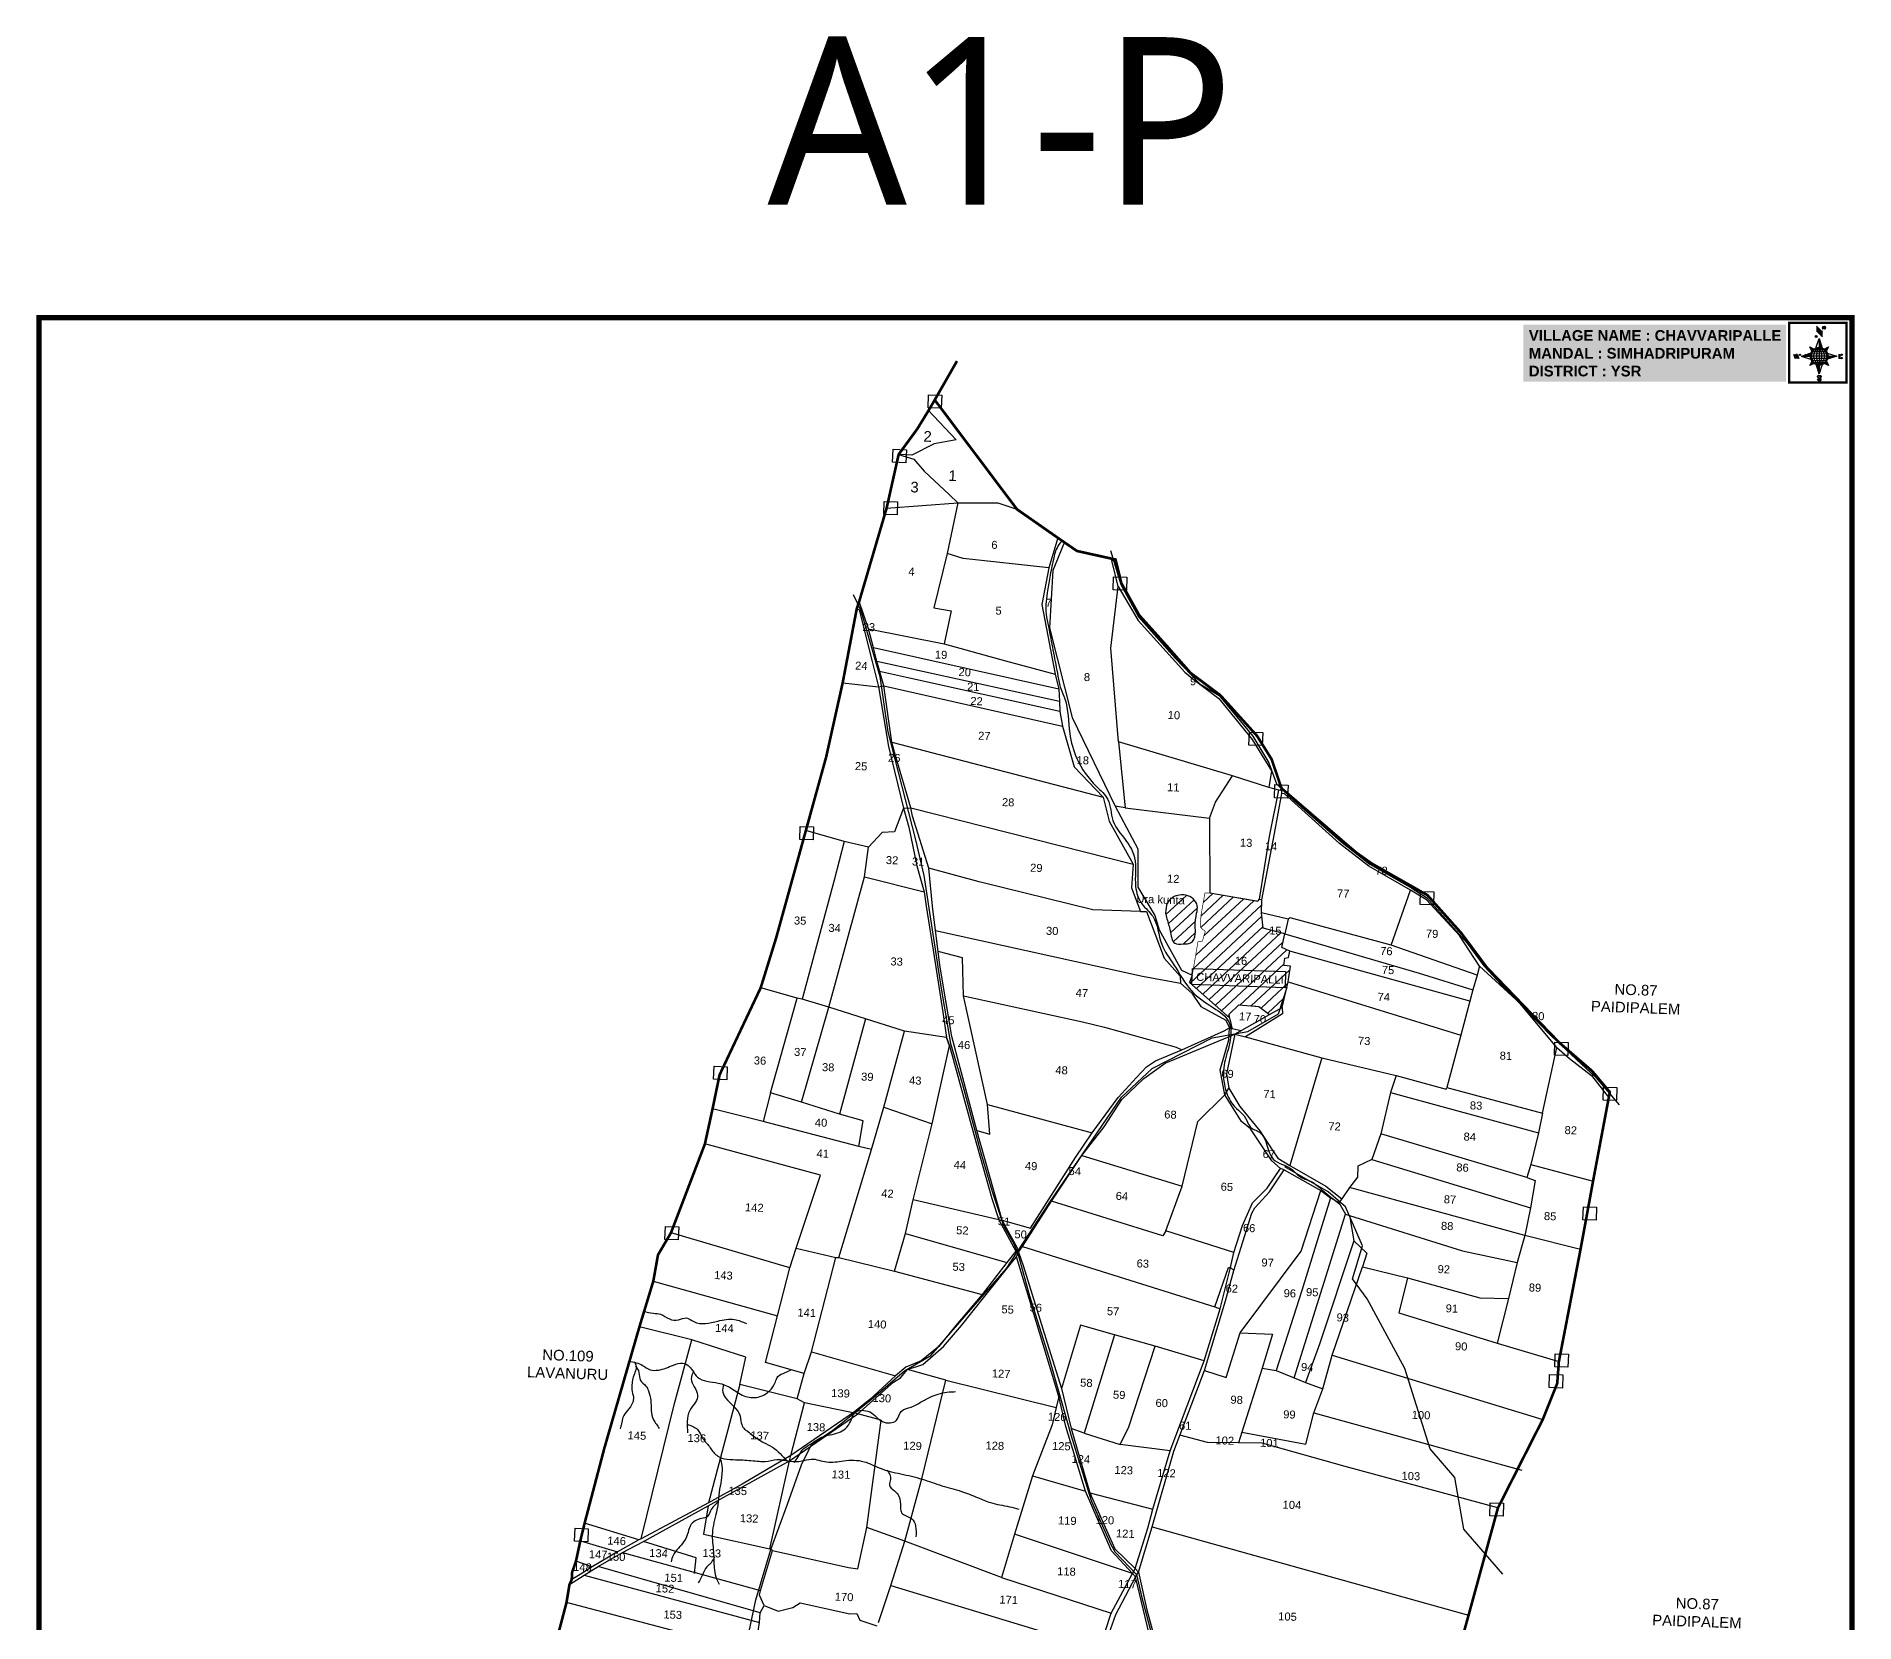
# Model space of a CAD drawing. Header units: inches. Extents: x 192365 to 206702, y 1622272 to 1627331.
# Drawn here: x 192365 to 195791, y 1624344 to 1627331 of the extents above; entities that cross this region are included whole.
import ezdxf
from ezdxf.enums import TextEntityAlignment as Align

# ---------------------------------------------------------------- set-up
doc = ezdxf.new("R2010")
doc.units = ezdxf.units.IN
doc.header["$LTSCALE"] = 15
doc.header["$MEASUREMENT"] = 0
for name, color, linetype in [('bord', 1, 'Continuous'), ('CADAS', 1, 'Continuous'), ('PLOT', 7, 'Continuous'), ('PLOT NO', 7, 'Continuous'), ('ROAD', 1, 'Continuous'), ('STREAM', 4, 'Continuous'), ('TEXT', 1, 'Continuous'), ('VILLAGE BOUNADRY', 5, 'Continuous'), ('VILLAGE BOUNADRY STONES', 1, 'Continuous')]:
    doc.layers.add(name, color=color, linetype=linetype)
doc.styles.get("Standard").update_dxf_attribs({"font": 'arial.ttf'})
doc.styles.add('TMS', font='trebuc.ttf')
pattern_1 = [(267.297113149, (-8720374.938, 50637915.138), (10.5367255337, -0.497431438), [])]
pattern_2 = [(357.297113149, (-8720374.938, 50637915.138), (0.497431438, 10.5367255337), [])]
pattern_3 = [(42.9922, (192485.145, 1624041.802), (-10.70747, 11.4855), [])]

# ---------------------------------------------------------------- blocks, each defined once
blk = doc.blocks.new('*X14')
at = {"color": 0, "linetype": 'Continuous'}
for p, q in [((6321.6, 240.5), (6322.3, 241.2)), ((6321.6, 240.3), (6322.3, 241)), ((6321.6, 240.1), (6322.3, 240.8)), ((6321.6, 239.9), (6322.4, 240.7)), ((6321.6, 239.8), (6322.4, 240.6)), ((6321.6, 239.6), (6322.5, 240.5)), ((6321.6, 239.4), (6322.5, 240.3)), ((6321.6, 239.2), (6322.6, 240.2)), ((6321.7, 239.1), (6322.6, 240.1)), ((6321.8, 240.8), (6322.4, 241.4)), ((6321.8, 239), (6322.7, 240)), ((6321.8, 239), (6322.8, 239.9)), ((6321.9, 238.9), (6322.9, 239.8)), ((6322, 238.8), (6323, 239.7)), ((6322.1, 241.3), (6322.4, 241.6)), ((6322.1, 238.7), (6323.1, 239.6)), ((6322.2, 238.6), (6323.1, 239.6)), ((6322.3, 238.5), (6323.2, 239.5)), ((6322.4, 238.5), (6323.3, 239.4)), ((6322.5, 238.4), (6323.4, 239.3)), ((6322.7, 238.4), (6323.6, 239.3)), ((6322.8, 238.3), (6323.7, 239.2)), ((6322.9, 238.3), (6323.8, 239.1)), ((6323.1, 238.2), (6323.9, 239.1)), ((6323.2, 238.2), (6324, 239)), ((6323.3, 238.2), (6324.2, 239)), ((6323.5, 238.1), (6324.3, 238.9)), ((6323.7, 238.1), (6324.4, 238.9)), ((6323.8, 238.1), (6324.6, 238.8)), ((6324.1, 238.2), (6324.7, 238.8)), ((6324.3, 238.3), (6324.9, 238.8)), ((6324.6, 238.3), (6325.1, 238.8)), ((6324.8, 238.4), (6325.2, 238.8)), ((6325.1, 238.5), (6325.4, 238.8)), ((6325.4, 238.6), (6325.6, 238.8))]:
    blk.add_line(p, q, dxfattribs=at)
blk = doc.blocks.new('*X13')
at = {"color": 0, "linetype": 'Continuous'}
for p, q in [((6324.4, 240.3), (6324.5, 240.4)), ((6324.6, 240.3), (6324.8, 240.5)), ((6324.7, 240.2), (6325, 240.5)), ((6324.8, 240.2), (6325.2, 240.6)), ((6325, 240.1), (6325.5, 240.6)), ((6325.1, 240.1), (6325.6, 240.6)), ((6325.2, 240), (6325.8, 240.6)), ((6325.3, 240), (6326, 240.6)), ((6325.4, 239.9), (6326.1, 240.6)), ((6325.5, 239.8), (6326.2, 240.5)), ((6325.6, 239.8), (6326.3, 240.5)), ((6325.7, 239.7), (6326.5, 240.4)), ((6325.9, 239.6), (6326.6, 240.3)), ((6326, 239.5), (6326.7, 240.3)), ((6326, 239.4), (6326.8, 240.2)), ((6326.1, 239.3), (6327, 240.2)), ((6326.2, 239.3), (6327.1, 240.1)), ((6326.3, 239.2), (6327.1, 240)), ((6326.4, 239.1), (6327.2, 239.9)), ((6326.5, 239), (6327.3, 239.8)), ((6326.5, 238.9), (6327.4, 239.7)), ((6326.6, 238.8), (6327.5, 239.6)), ((6326.7, 238.7), (6327.5, 239.5)), ((6326.8, 238.6), (6327.6, 239.4)), ((6326.8, 238.5), (6327.7, 239.3)), ((6326.8, 236.5), (6327.4, 237)), ((6326.9, 238.3), (6327.8, 239.2)), ((6326.9, 238.2), (6327.9, 239.1)), ((6326.9, 236.8), (6327.6, 237.4)), ((6327, 238.1), (6327.8, 239)), ((6327, 237.9), (6327.8, 238.8)), ((6327, 237.8), (6327.8, 238.6)), ((6327, 237.6), (6327.8, 238.4)), ((6327, 237.4), (6327.8, 238.2)), ((6327, 237.3), (6327.8, 238)), ((6327, 237.1), (6327.8, 237.9))]:
    blk.add_line(p, q, dxfattribs=at)
blk = doc.blocks.new('H')
at = {"layer": 'bord', "extrusion": (0.000427885, 0.004792, 0.999988)}
h = blk.add_hatch(dxfattribs=at)
h.set_pattern_fill('LINE', color=8, scale=84.387686, angle=-2.7029, style=0)
h.set_pattern_definition(pattern_2)
h.paths.add_polyline_path([(-492, 786, -0.090992), (-448, 775), (-486, 912)])
h = blk.add_hatch(dxfattribs=at)
h.set_pattern_fill('LINE', color=8, scale=84.387686, angle=-92.7029, style=0)
h.set_pattern_definition(pattern_1)
h.paths.add_polyline_path([(-625, 665, -0.090992), (-615, 710), (-751, 671)])
h = blk.add_hatch(dxfattribs=at)
h.set_pattern_fill('LINE', color=8, scale=84.387686, angle=-2.7029, style=0)
h.set_pattern_definition(pattern_2)
h.paths.add_polyline_path([(-504, 533, -0.090992), (-549, 543), (-510, 406)])
h = blk.add_hatch(dxfattribs=at)
h.set_pattern_fill('LINE', color=8, scale=84.387686, angle=-92.7029, style=0)
h.set_pattern_definition(pattern_1)
h.paths.add_polyline_path([(-246, 647), (-372, 653, -0.090992), (-382, 609)])
for p, q in [((-516, 1087, -1217), (-432, 994, -1217)), ((-627, 794, -1216), (-567, 760, -1216)), ((-627, 794, -1216), (-584, 747, -1215)), ((-599, 731, -1215), (-627, 794, -1216)), ((-538, 774, -1216), (-487, 906, -1216)), ((-519, 1020, -1217), (-435, 927, -1216)), ((-487, 906, -1216), (-493, 780, -1216)), ((-487, 906, -1216), (-448, 769, -1216)), ((-865, 701, -1215), (-847, 638, -1215)), ((-847, 700, -1215), (-829, 637, -1215)), ((-829, 699, -1215), (-811, 636, -1215)), ((-829, 699, -1215), (-811, 698, -1215)), ((-811, 698, -1215), (-794, 635, -1215)), ((-752, 665, -1215), (-615, 704, -1215)), ((-752, 665, -1215), (-625, 659, -1215)), ((-619, 614, -1215), (-752, 665, -1215)), ((-639, 526, -1214), (-606, 585, -1215)), ((-639, 526, -1214), (-593, 568, -1215)), ((-577, 553, -1215), (-639, 526, -1214)), ((-511, 400, -1214), (-549, 537, -1214)), ((-460, 533, -1215), (-511, 400, -1214)), ((-505, 527, -1214), (-511, 400, -1214)), ((-371, 513, -1214), (-431, 546, -1215)), ((-421, 753, -1216), (-359, 781, -1216)), ((-371, 513, -1214), (-414, 560, -1215)), ((-359, 781, -1216), (-405, 739, -1216)), ((-399, 576, -1215), (-371, 513, -1214)), ((-359, 781, -1216), (-392, 721, -1215)), ((-246, 641, -1215), (-383, 603, -1215)), ((-379, 693, -1215), (-246, 641, -1215)), ((-373, 647, -1215), (-246, 641, -1215)), ((-213, 669, -1215), (-217, 601, -1215)), ((-197, 600, -1215), (-194, 668, -1215))]:
    blk.add_line(p, q, dxfattribs=at)
at = {"layer": 'bord', "color": 8, "linetype": 'ByBlock', "extrusion": (0.000427885, 0.004792, 0.999988)}
for p, q in [((-373, 647, -1215), (-625, 659, -1215)), ((-378, 616, -1215), (-623, 628, -1215)), ((-375, 679, -1215), (-620, 691, -1215)), ((-392, 585, -1215), (-611, 595, -1215)), ((-386, 711, -1215), (-605, 722, -1215)), ((-420, 555, -1215), (-587, 562, -1215)), ((-411, 744, -1216), (-578, 752, -1216)), ((-493, 780, -1216), (-505, 527, -1214))]:
    blk.add_line(p, q, dxfattribs=at)
at = {"layer": 'bord', "extrusion": (0.000427885, 0.004792, 0.999988), "elevation": -1212}
for points, const_width in [([(-522, 960), (-516, 1093)], 1.61), ([(-434, 933), (-428, 1066)], 1.61), ([(-870, 707), (-846, 706)], 0.642), ([(-829, 643), (-855, 644)], 0.642), ([(-829, 643), (-821, 678)], 0.642), ([(-811, 642), (-784, 641)], 0.642), ([(-793, 641), (-782, 694)], 0.642), ([(-177, 605), (-226, 607)], 0.706), ([(-223, 676), (-174, 673)], 0.706), ([(-195, 645), (-185, 644)], 0.706)]:
    blk.add_lwpolyline(points, dxfattribs=dict(at, const_width=const_width))
for points, const_width in [([(-414, 1073, 1), (-398, 1058, 1)], 22.3), ([(-530, 950, 1), (-520, 939, 1)], 14.8), ([(-776, 697, 1), (-769, 690, 1)], 8.9), ([(-180, 618, 1), (-173, 611, 1)], 9.79), ([(-178, 667, 1), (-171, 660, 1)], 9.79), ([(-525, 322, 1), (-533, 329, 1)], 11.1), ([(-490, 362, 1), (-498, 369, 1)], 11.1)]:
    blk.add_lwpolyline(points, format="xyb", close=True, dxfattribs=dict(at, const_width=const_width))
for points in [[(-537, 317), (-531, 310), (-520, 307), (-505, 307), (-494, 310), (-486, 318), (-487, 326), (-491, 333), (-494, 336), (-503, 341), (-522, 347), (-530, 352), (-534, 355), (-537, 363), (-537, 373), (-530, 381), (-520, 384), (-504, 384), (-493, 380), (-487, 373)], [(-522, 348), (-526, 354), (-528, 361), (-528, 371), (-526, 375), (-521, 381), (-515, 384)], [(-505, 307), (-499, 312), (-497, 319), (-497, 327), (-501, 335), (-509, 343)]]:
    blk.add_lwpolyline(points, dxfattribs=at)
at = {"layer": 'bord', "extrusion": (0.000427885, 0.004792, 0.999988)}
for centre, radius in [((-406, 1065, -1212), 22.3), ((-525, 944, -1212), 14.8), ((-773, 694, -1212), 8.9), ((-498, 659, -1212), 127), ((-177, 615, -1212), 9.79), ((-174, 663, -1212), 9.79), ((-529, 325, -1212), 11.1), ((-494, 365, -1212), 11.1)]:
    blk.add_circle(centre, radius, dxfattribs=at)
at = {"layer": 'bord', "color": 8, "linetype": 'ByBlock', "extrusion": (0.000427885, 0.004792, 0.999988)}
for centre, radius, start, end in [((-482, 658, -1212), 128, 94.9254, 259.6691), ((-437, 656, -1212), 141, 113.2864, 241.308), ((-316, 651, -1212), 222, 142.5892, 212.0053), ((-560, 662, -1212), 141, 293.2864, 61.308), ((-681, 668, -1212), 222, 322.5892, 32.0053), ((-515, 660, -1212), 128, 274.9254, 79.6691)]:
    blk.add_arc(centre, radius, start, end, dxfattribs=at)
at = {"layer": 'bord', "extrusion": (0.000427885, 0.004792, 0.999988)}
for points in [[(-516, 1093, -1212), (-431, 1000, -1212), (-519, 1026, -1212), (-434, 933, -1212)], [(-864, 707, -1212), (-846, 706, -1212), (-846, 644, -1212), (-829, 643, -1212)], [(-829, 705, -1212), (-811, 704, -1212), (-811, 642, -1212), (-793, 641, -1212)], [(-193, 674, -1212), (-197, 606, -1212), (-213, 675, -1212), (-216, 607, -1212)]]:
    blk.add_solid(points, dxfattribs=at)
at = {"layer": 'bord', "extrusion": (0.000427885, 0.004792, 0.999988), "xscale": 7.977342409717546, "yscale": 7.977342409717546, "zscale": 7.977342409717546, "rotation": 138.0840426661453}
for name, p in [('*X13', (38301, -31929, -1212)), ('*X14', (38314, -31951, -1212))]:
    blk.add_blockref(name, p, dxfattribs=at)

msp = doc.modelspace()

# ---------------------------------------------------------------- hatches: boundary and pattern name
at = {"layer": 'PLOT'}
h = msp.add_hatch(dxfattribs=at)
h.set_pattern_fill('ANSI31', color=11, scale=125.619539, angle=-2.0078)
h.set_pattern_definition(pattern_3)
h.paths.add_polyline_path([(194561.8, 1625627.4), (194553.4, 1625626), (194542.8, 1625563.4), (194537.8, 1625549.4), (194613.1, 1625483.2), (194612.5, 1625489.7), (194630.7, 1625507.2), (194668.1, 1625504.5), (194688.3, 1625489.5), (194708.5, 1625500.2), (194720.3, 1625537.3), (194723.4, 1625550.8), (194727.6, 1625580.5), (194715.3, 1625581.5), (194716.9, 1625595.4), (194723.9, 1625596.6), (194726.3, 1625608.5), (194711.2, 1625615.2), (194717.1, 1625641.4), (194676.4, 1625651.5), (194673.2, 1625680.4), (194673.5, 1625705), (194669.3, 1625706.4), (194666.4, 1625702.9), (194575.8, 1625718.1), (194566.6, 1625717.9), (194558.9, 1625674.3), (194558.7, 1625652.8), (194567.3, 1625645.4)])
h.paths.add_polyline_path([(194618.6, 1625579.3), (194649.7, 1625578.2), (194650.5, 1625601.3), (194619.4, 1625602.4)], flags=24)
h.paths.add_polyline_path([(194683.3, 1625636.1), (194714.4, 1625635), (194715.2, 1625658.1), (194684.1, 1625659.2)], flags=24)
at = {"layer": 'STREAM'}
h = msp.add_hatch(dxfattribs=at)
h.set_pattern_fill('ANSI31', color=256, scale=125.619539, angle=-2.0078)
h.set_pattern_definition(pattern_3)
edge = h.paths.add_edge_path()
edge.add_spline(control_points=[(194492.4, 1625680.5), (194492.9, 1625687.1), (194493.9, 1625701.7), (194516.1, 1625718.1), (194542.4, 1625712.8), (194554.1, 1625694.5), (194550.1, 1625676.4), (194547.2, 1625658.6), (194550.1, 1625639.7), (194542.3, 1625621.3), (194525.1, 1625622.5), (194504, 1625619.7), (194502.9, 1625643.3), (194496.8, 1625661.4), (194494.2, 1625672.9), (194492.4, 1625680.5)], knot_values=[0, 0, 0, 0, 3.804974, 8.431727, 14.523514, 17.516731, 20.324277, 25.139262, 28.231618, 31.95157, 34.75085, 37.893237, 42.862281, 45.207085, 49.809607, 49.809607, 49.809607, 49.809607], degree=3, periodic=0)

# ---------------------------------------------------------------- linework, layer by layer
at = {"layer": 'PLOT'}
for points in [[(194045, 1626627.1), (194097.8, 1626571.7), (194056.6, 1626564.1), (194014.4, 1626542.7), (193989.5, 1626544.1), (194018.1, 1626534.9), (194037.5, 1626512.4), (194085.4, 1626468), (194100.8, 1626453.1), (194080.7, 1626357.7), (194055.8, 1626255.3), (194088.7, 1626249.7), (194075, 1626187.2), (194190.8, 1626155.4), (194284.6, 1626130.3), (194291.4, 1626101.7), (194292.6, 1626079.6), (194293, 1626060.1), (194298.3, 1626032.3), (194320.2, 1625955.9), (194374.9, 1625898.6), (194386.1, 1625853.1), (194431.1, 1625772.1), (194428.1, 1625727.8), (194445.3, 1625683.4), (194456.4, 1625683.3), (194490, 1625595.2), (194519.9, 1625561.4), (194520.5, 1625547.9), (194541.9, 1625529.3), (194559, 1625504), (194606, 1625478.7), (194612.8, 1625464), (194617.3, 1625462.8), (194635.3, 1625459.1), (194622.7, 1625452.1), (194607.5, 1625377.5), (194611.9, 1625350.4), (194632.1, 1625315.7), (194670.2, 1625270.1), (194694.4, 1625232.2), (194703.7, 1625218.8), (194726.3, 1625204.7), (194794.7, 1625165.7), (194824.5, 1625142), (194819.1, 1625135.1), (194831.6, 1625112.9), (194839.2, 1625110.4), (195051.9, 1625043.9), (195154.9, 1625022), (195138.9, 1624954.6), (195117.3, 1624869.9), (195233.5, 1624835.4)], [(193966.8, 1626442.8), (194100.8, 1626453.1), (194176.4, 1626452.9), (194212.4, 1626440.7)], [(194272.4, 1626330.2), (194111, 1626348.3), (194080.7, 1626357.7)], [(194289.6, 1626386.8), (194272.4, 1626330.2), (194259.3, 1626261.6), (194284.6, 1626130.3)], [(194301.5, 1626377.7), (194280, 1626325.3), (194273.7, 1626217.4), (194316.4, 1626048.6), (194397.5, 1625881.3), (194440.3, 1625801.5), (194440.4, 1625728.8), (194472.3, 1625675.6), (194480.4, 1625648.7), (194522.6, 1625572.5), (194542.8, 1625563.4), (194537.8, 1625549.4), (194613.1, 1625483.2), (194617.8, 1625461.8)], [(194710.9, 1625915.2), (194707.8, 1625911.1), (194705.9, 1625911.5), (194687.3, 1625917), (194618.8, 1625939), (194528, 1625965.6), (194403.6, 1626002.8), (194389.1, 1626178.9), (194403.4, 1626295.3), (194391.2, 1626344.2), (194398.1, 1626346.1)], [(194403.4, 1626295.3), (194440.9, 1626231), (194529, 1626134.1), (194543.5, 1626121.4), (194592.8, 1626084.6), (194655.5, 1626007.3), (194691.8, 1625948.1), (194687.3, 1625917)], [(193910.7, 1626254.1), (193915, 1626251.2), (193939.8, 1626154.2), (193951.6, 1626106.5), (193970.3, 1625993.7), (193998.5, 1625877.8), (194008.7, 1625841.9), (194023.8, 1625769.4), (194037.7, 1625720.3), (194041.6, 1625693.2), (194056.6, 1625598.4), (194072.9, 1625493.7), (194079.8, 1625446.1), (194085, 1625430.1), (194131, 1625263.3), (194165.3, 1625142.9), (194178.5, 1625102.5), (194184.3, 1625102), (194238.1, 1625087), (194322.8, 1625219.6), (194354.2, 1625266.2), (194403.3, 1625333.1), (194437.4, 1625370.3), (194456.5, 1625390.8), (194473.6, 1625401.9), (194522.9, 1625422.7), (194603, 1625458.3), (194612.8, 1625464)], [(194210.1, 1625043.5), (194214, 1625047.8), (194184.3, 1625102), (194136.7, 1625271), (194089.4, 1625447.8), (194067.2, 1625582), (194063.9, 1625608.1), (194058.7, 1625647.5), (194053.3, 1625693.2), (194046.2, 1625764.6), (194015.8, 1625862.6), (194012.4, 1625878.4), (193981.6, 1625983.5), (193976.9, 1626002.2), (193961.3, 1626108.5), (193948.3, 1626154.5), (193942.3, 1626179.5), (193932.6, 1626215.4), (193915.2, 1626267.3)], [(193932.6, 1626215.4), (194075, 1626187.2)], [(194291.4, 1626101.7), (193942.3, 1626179.5)], [(193948.3, 1626154.5), (194292.6, 1626079.6)], [(194293, 1626060.1), (194004, 1626124.1), (193953.4, 1626135.3)], [(193884, 1626113.9), (193951.6, 1626106.5), (193961.3, 1626108.5), (194298.3, 1626032.3)], [(193976.9, 1626002.2), (194374.9, 1625898.6)], [(194403.6, 1626002.8), (194416.4, 1625878.6), (194397.5, 1625881.3)], [(194368, 1624294.4), (194390.2, 1624361.8), (194430.1, 1624436.6), (194390.7, 1624478.8), (194357.5, 1624554.8), (194341.7, 1624591.4), (194304.3, 1624713.5), (194291.4, 1624769.5), (194263.8, 1624861.1), (194211.4, 1625032.7), (194215.1, 1625041.8), (194222.7, 1625052.4), (194277.8, 1625137.6), (194334.8, 1625223.5), (194377, 1625277.5), (194410.2, 1625329.4), (194451.6, 1625368.9), (194491.7, 1625397.7), (194609.6, 1625446.5), (194622.7, 1625452.1), (194688.3, 1625489.5), (194712.2, 1625502.1), (194723.4, 1625550.8), (194727.6, 1625580.5), (194715.3, 1625581.5), (194716.9, 1625595.4), (194723.9, 1625596.6), (194726.3, 1625608.5), (194711.2, 1625615.2), (194717.1, 1625641.4), (194676.4, 1625651.5), (194673.2, 1625680.4), (194673.5, 1625705), (194697.5, 1625830), (194711.6, 1625905.7), (194710.9, 1625915.2)], [(194416.4, 1625878.6), (194575.3, 1625858.7), (194586.8, 1625889.3), (194618.8, 1625939)], [(194669.3, 1625706.4), (194688, 1625824.6), (194705.9, 1625911.5)], [(193998.5, 1625877.8), (193981.5, 1625833.2), (193958.7, 1625831.7), (193932.4, 1625804.2), (193887.1, 1625815.1), (193814.7, 1625835.9)], [(193998.5, 1625877.8), (194012.4, 1625878.4), (194431.1, 1625772.1)], [(195229.4, 1625427), (195160.1, 1625510.6), (195083.9, 1625580.1), (195046, 1625637.7), (194983.9, 1625705.4), (194954.1, 1625723.4), (194875.6, 1625768.3), (194820.2, 1625811.3), (194716.7, 1625904.5), (194711.6, 1625905.7)], [(194575.3, 1625858.7), (194575.8, 1625718.1), (194666.4, 1625702.9), (194669.3, 1625706.4), (194673.5, 1625705)], [(193887.1, 1625815.1), (193868.1, 1625742.4), (193807.7, 1625517.8)], [(193806.5, 1625324.2), (193857.7, 1625503), (193925, 1625748.7), (193932.4, 1625804.2)], [(193925, 1625748.7), (194037.7, 1625720.3)], [(194445.3, 1625683.4), (194355.5, 1625686.3), (194141.5, 1625739.1), (194046.2, 1625764.6)], [(194917.6, 1625619.5), (194954.1, 1625723.4)], [(195079.4, 1625563.5), (194917.6, 1625619.5), (194726.9, 1625671.3), (194723.7, 1625668.9), (194673.2, 1625680.4)], [(194058.7, 1625647.5), (194449, 1625561.7), (194520.5, 1625547.9)], [(194723.7, 1625668.9), (194717.1, 1625641.4), (194970.1, 1625567.2), (195071.2, 1625535.7)], [(194136.7, 1625271), (194161.2, 1625264), (194156.8, 1625319.7), (194111.9, 1625524.6), (194109.6, 1625596), (194063.9, 1625608.1)], [(195065.8, 1625514.3), (194726.3, 1625608.5)], [(195083.9, 1625580.1), (195079.4, 1625563.5), (195071.2, 1625535.7), (195065.8, 1625514.3), (195048.6, 1625450.5), (195022.6, 1625352)], [(193718.7, 1624288.1), (193727.6, 1624343.9), (193728.4, 1624362), (193736.2, 1624376.3), (193727.5, 1624395.7), (193729.4, 1624404.5), (193751.7, 1624479.8), (193746.8, 1624483.1), (193783.9, 1624648.5), (193786.1, 1624658.9), (193812, 1624757.8), (193798.1, 1624765.4), (193811.4, 1624812.9), (193825.1, 1624853.7), (193871, 1625031.4), (193876.7, 1625031.5), (193938.5, 1625234.7), (193961.4, 1625314.4), (194000.6, 1625458), (193927.2, 1625481.2), (193857.7, 1625503), (193807.7, 1625517.8), (193798.5, 1625519.8), (193729.6, 1625539.7)], [(194723.4, 1625550.8), (195048.6, 1625450.5)], [(193938.5, 1625234.7), (193914.6, 1625240.6), (193922.8, 1625288.7), (193878.1, 1625301.4), (193806.5, 1625324.2), (193748.3, 1625341.6), (193798.5, 1625519.8)], [(194111.9, 1625524.6), (194335.6, 1625475.2), (194377.6, 1625465.1), (194512.3, 1625427.4), (194522.9, 1625422.7)], [(194613.1, 1625483.2), (194612.5, 1625489.7), (194630.7, 1625507.2), (194668.1, 1625504.5), (194688.3, 1625489.5)], [(194712.2, 1625502.1), (194712.8, 1625490.2), (194642.8, 1625447.3)], [(193927.2, 1625481.2), (193878.1, 1625301.4)], [(193981.8, 1625006.1), (194002.1, 1625076.8), (194017, 1625140.2), (194052.4, 1625283.3), (194085, 1625430.1), (194079.8, 1625446.1), (194000.6, 1625458)], [(194441.2, 1624438.8), (194434.9, 1624445.5), (194458.9, 1624521.8), (194468.4, 1624557.7), (194501.3, 1624667.2), (194565, 1624836.8), (194595.1, 1624934.7), (194614.6, 1625012.9), (194620.8, 1625040.9), (194637.3, 1625091.7), (194656.2, 1625134.2), (194683.8, 1625162.2), (194709, 1625199.1), (194692.8, 1625213.9), (194652.7, 1625274), (194635.8, 1625287.6), (194604.3, 1625338.1), (194595, 1625385.2), (194611.7, 1625441.3), (194612.8, 1625464)], [(194622.7, 1625452.1), (194642.8, 1625447.3), (194787.1, 1625407.4), (194927.1, 1625374.2), (195021, 1625348.5), (195022.6, 1625352), (195202.5, 1625303.3), (195229.4, 1625427), (195253.3, 1625406.6), (195294.8, 1625374.2), (195328.6, 1625330.9)], [(194787.1, 1625407.4), (194726.3, 1625204.7)], [(194927.1, 1625374.2), (194916.5, 1625342.2), (194897.9, 1625264.5), (194880.9, 1625216), (194855, 1625203.5), (194854.2, 1625182.6), (194839.2, 1625163.4), (194824.5, 1625142)], [(193748.3, 1625341.6), (193734, 1625287.6)], [(194492.7, 1625081.6), (194523.8, 1625165.9), (194553.2, 1625287.7), (194604.3, 1625338.1), (194611.9, 1625350.4)], [(194916.5, 1625342.2), (195195.1, 1625266.3)], [(193914.6, 1625240.6), (193734, 1625287.6), (193638.9, 1625311.8)], [(193961.4, 1625314.4), (194052.4, 1625283.3)], [(194156.8, 1625319.7), (194354.2, 1625266.2)], [(195202.5, 1625303.3), (195195.1, 1625266.3), (195180.8, 1625206.8), (195173, 1625182.4), (195189.1, 1625176.5), (195180.1, 1625125.3), (195169.2, 1625072.7), (195154.9, 1625022)], [(195173, 1625182.4), (194897.9, 1625264.5)], [(193811.4, 1624812.9), (193738.5, 1624834), (193761.3, 1624921.9), (193784.6, 1625011.9), (193796.2, 1625048.8), (193842.3, 1625186.9), (193624.4, 1625245.3)], [(194334.8, 1625223.5), (194523.8, 1625165.9)], [(194620.9, 1625007.2), (194655, 1625115), (194660.5, 1625125.3), (194688.4, 1625154.9), (194716, 1625196.5), (194709, 1625199.1)], [(194716, 1625196.5), (194784.7, 1625157.5), (194803.4, 1625143.8), (194819.1, 1625135.1)], [(194880.9, 1625216), (195180.1, 1625125.3)], [(195180.8, 1625206.8), (195297.9, 1625175.3)], [(195274.2, 1625046.3), (195169.2, 1625072.7), (194839.2, 1625163.4)], [(194178.5, 1625102.5), (194017, 1625140.2)], [(194620.8, 1625040.9), (194492.7, 1625081.6), (194487, 1625072.3), (194277.8, 1625137.6)], [(194566, 1624818.4), (194606.6, 1624805.7), (194633, 1624889.4), (194747.7, 1625043.3), (194784.7, 1625157.5)], [(194803.4, 1625143.8), (194748.9, 1624969.6), (194700.8, 1624818.7), (194734.9, 1624804.9), (194756.2, 1624796.3), (194788.5, 1624784), (194806.5, 1624847.5), (194863.6, 1625014.1)], [(194178.5, 1625102.5), (194210.1, 1625043.5), (194193.4, 1625021.9), (194146.6, 1624961.6), (194097, 1624903.6), (194064.9, 1624864.1), (194032.1, 1624837.1), (194003, 1624824.7), (193983.4, 1624808.9), (193935, 1624764.1), (193906.5, 1624740.6), (193786.1, 1624658.9), (193694.8, 1624604.9), (193631.3, 1624569.6), (193504.6, 1624501.7), (193500.2, 1624500.1), (193459.8, 1624476.9), (193411.8, 1624449), (193389.1, 1624434.6), (193373.5, 1624425)], [(194734.9, 1624804.9), (194831.6, 1625112.9)], [(194839.2, 1625110.4), (194847.4, 1625063.2), (194871.7, 1625039.6), (194863.6, 1625014.1), (194948.1, 1624993.1), (195084.6, 1624955.6), (195138.9, 1624954.6)], [(193784.6, 1625011.9), (193560.6, 1625078.3)], [(194002.1, 1625076.8), (194193.4, 1625021.9)], [(194847.4, 1625063.2), (194782.7, 1624868.4), (194756.2, 1624796.3)], [(193796.2, 1625048.8), (193871, 1625031.4)], [(193876.7, 1625031.5), (193981.8, 1625006.1), (194146.6, 1624961.6)], [(193951.3, 1624343.8), (193975, 1624413.9), (194001.3, 1624497.3), (194033.5, 1624617.1), (194078.3, 1624800.2), (194006.4, 1624820.6), (194034.8, 1624830.1), (194074.1, 1624864), (194108.1, 1624903.7), (194151.7, 1624958.7), (194202.1, 1625021.8), (194211.4, 1625032.7)], [(194215.1, 1625041.8), (194224.1, 1625016.4), (194272.3, 1624860.7), (194296.1, 1624785), (194314.5, 1624709.6), (194349.8, 1624588.2), (194396.6, 1624483), (194434.9, 1624445.5)], [(194222.7, 1625052.4), (194585, 1624938.7), (194595.1, 1624934.7)], [(193527.2, 1624987), (193761.3, 1624921.9)], [(194435.5, 1624430.2), (194441.2, 1624438.8), (194466.9, 1624524.1), (194507.9, 1624666.6), (194566, 1624818.4), (194605.4, 1624950.1), (194620.9, 1625007.2), (194614.6, 1625012.9)], [(194585, 1624938.7), (194611.1, 1625012.5), (194614.6, 1625012.9)], [(194948.1, 1624993.1), (194931.9, 1624927.3), (195117.3, 1624869.9)], [(193798.1, 1624765.4), (193690.5, 1624792.6), (193701.4, 1624843.9), (193599.5, 1624876.2), (193501.1, 1624901.2)], [(194565, 1624836.8), (194472.7, 1624864.5), (194396.3, 1624885.6), (194332.3, 1624904.2), (194296.1, 1624785)], [(194396.3, 1624885.6), (194339.1, 1624701), (194314.5, 1624709.6)], [(194633, 1624889.4), (194693.7, 1624887.1), (194674.6, 1624823.3), (194700.8, 1624818.7)], [(193504.6, 1624501.7), (193567.4, 1624756.6), (193599.5, 1624876.2)], [(193825.1, 1624853.7), (193983.4, 1624808.9)], [(194339.1, 1624701), (194406.6, 1624679.2), (194423.5, 1624712.7), (194472.7, 1624864.5)], [(193369.2, 1624415.4), (193396.8, 1624433.4), (193423.2, 1624449.4), (193468.9, 1624475.9), (193508.8, 1624496.7), (193630.7, 1624563.8), (193783.9, 1624648.5), (193912.4, 1624737.4), (193979.8, 1624796.7), (193993.1, 1624805.2), (194006.4, 1624820.6)], [(194674.6, 1624823.3), (194636.4, 1624702.6), (194629.6, 1624682.5)], [(194806.5, 1624847.5), (195203.1, 1624726.4)], [(193690.5, 1624792.6), (193631.3, 1624569.6)], [(194078.3, 1624800.2), (194286.4, 1624749.1)], [(194636.4, 1624702.6), (194756.9, 1624679.8), (194772.1, 1624738.8), (194788.5, 1624784)], [(194183.1, 1624428.9), (194001.3, 1624497.3), (193929.4, 1624523.1), (193956.6, 1624725), (193912.4, 1624737.4), (193812, 1624757.8)], [(194291.4, 1624769.5), (194286.4, 1624749.1), (194278.9, 1624716.3), (194241.6, 1624620.4), (194207.6, 1624510.2), (194183.1, 1624428.9), (194390.2, 1624361.8)], [(194772.1, 1624738.8), (195163.6, 1624631)], [(194501.3, 1624667.2), (194406.6, 1624679.2)], [(195118.7, 1624559.9), (194830.9, 1624637.9), (194674.3, 1624681.9), (194629.6, 1624682.5), (194571.5, 1624682.8), (194519.2, 1624696.9)], [(194241.6, 1624620.4), (194341.7, 1624591.4)], [(194349.8, 1624588.2), (194468.4, 1624557.7)], [(193630.7, 1624563.8), (193621.5, 1624510.3), (193746.8, 1624483.1)], [(193500.2, 1624500.1), (193397.8, 1624531.3)], [(193751.7, 1624479.8), (193894.7, 1624447.9), (193912.6, 1624445.3), (193929.4, 1624523.1)], [(194434.9, 1624445.5), (194430.1, 1624436.6), (194207.6, 1624510.2)], [(194466.9, 1624524.1), (195063.4, 1624358)], [(193389.7, 1624498), (193459.8, 1624476.9)], [(193468.9, 1624475.9), (193729.4, 1624404.5)], [(193604.8, 1624436.5), (193607.9, 1624465.8), (193508.8, 1624496.7)], [(193411.8, 1624449), (193381.5, 1624459.7)], [(193728.4, 1624362), (193423.2, 1624449.4)], [(194441.2, 1624438.8), (194457.4, 1624368.2), (194478.9, 1624287.1), (194524.1, 1624188.5), (194561.7, 1624106.3), (194623.9, 1623981.4), (194670.1, 1623926.2)], [(193396.8, 1624433.4), (193727.6, 1624343.9)], [(193975, 1624413.9), (194368, 1624294.4)], [(194435.5, 1624430.2), (194398, 1624358.4), (194382.3, 1624314.6), (194349, 1624212), (194337, 1624171.6), (194295.1, 1624044.8), (194291.6, 1624030.4)], [(194661, 1623924.8), (194617.8, 1623979.8), (194550.5, 1624110.2), (194469.1, 1624291.1), (194435.5, 1624430.2), (194430.1, 1624436.6)], [(193718.7, 1624288.1), (193363.6, 1624381.5)], [(193736.2, 1624376.3), (193762.4, 1624365.5), (193790.1, 1624372.6), (193804.1, 1624381), (193897.6, 1624360.2), (193911, 1624361.3), (193916.2, 1624348.7), (193948.3, 1624337.7)]]:
    msp.add_lwpolyline(points, dxfattribs=at)
at = {"layer": 'PLOT', "color": 11, "const_width": 1.26}
msp.add_lwpolyline([(194723.4, 1625550.8), (194727.6, 1625580.5), (194715.3, 1625581.5), (194716.9, 1625595.4), (194723.9, 1625596.6), (194726.3, 1625608.5), (194711.2, 1625615.2), (194717.1, 1625641.4), (194676.4, 1625651.5), (194673.2, 1625680.4), (194673.5, 1625705), (194669.3, 1625706.4), (194666.4, 1625702.9), (194575.8, 1625718.1), (194566.6, 1625717.9), (194558.9, 1625674.3), (194558.7, 1625652.8), (194567.3, 1625645.4), (194561.8, 1625627.4), (194553.4, 1625626), (194542.8, 1625563.4), (194537.8, 1625549.4), (194613.1, 1625483.2), (194612.5, 1625489.7), (194630.7, 1625507.2), (194668.1, 1625504.5), (194688.3, 1625489.5), (194712.2, 1625502.1), (194723.4, 1625550.8)], dxfattribs=at)
at = {"layer": 'PLOT', "const_width": 1.26}
msp.add_lwpolyline([(194575.8, 1625718.1), (194566.6, 1625717.9), (194558.9, 1625674.3), (194558.7, 1625652.8), (194567.3, 1625645.4), (194561.8, 1625627.4), (194553.4, 1625626), (194542.8, 1625563.4)], dxfattribs=at)
at = {"layer": 'ROAD'}
for points in [[(194388.6, 1626363), (194408.4, 1626299), (194441.3, 1626237.9), (194510.5, 1626160.4), (194557, 1626112), (194593.7, 1626089.8), (194657.1, 1626013.1), (194686.7, 1625963.1), (194701.7, 1625923.6), (194722.5, 1625902.6), (194821.9, 1625815.5), (194877, 1625772.3), (194956.5, 1625727.3), (194984, 1625709.5), (195060.8, 1625623.3), (195092, 1625581.1), (195125.9, 1625544.2), (195219.4, 1625448.6), (195303, 1625370.3), (195347.1, 1625319.3)], [(193904, 1626280.3), (193918.3, 1626250), (193954.2, 1626125.5), (193968.9, 1626021.4), (194021.4, 1625818.2), (194037, 1625750.9), (194069.5, 1625537.9), (194086.9, 1625434.5), (194109.6, 1625357.5), (194145.9, 1625224.2), (194165.7, 1625155.7), (194187.3, 1625091.9), (194206.4, 1625057.5), (194215.3, 1625034.6), (194236.3, 1624959.4), (194272.7, 1624844.1), (194308.7, 1624716), (194314, 1624697.4), (194352.1, 1624573.9), (194389.5, 1624491.2), (194397.3, 1624476.6), (194437.5, 1624434.8), (194447.2, 1624393.6), (194465.7, 1624322)], [(193702.6, 1624303.6), (193720.6, 1624386.7), (193748.6, 1624481.9), (193780.1, 1624567), (193806.2, 1624641.1), (193825.5, 1624679.1), (193865.7, 1624706.2), (193937.5, 1624764), (194000.8, 1624817.8), (194050.4, 1624846.9), (194192.7, 1625011.1), (194274.1, 1625135.5), (194409.1, 1625333.7), (194467.1, 1625387.4), (194580.4, 1625445.3), (194647.5, 1625457.4), (194705.5, 1625490.6), (194721.4, 1625540.6)], [(194844.9, 1624991.3), (194863.3, 1625053.4), (194831.7, 1625127.1), (194799.1, 1625155.5), (194717.2, 1625202)], [(195127.8, 1624435.4), (195054.5, 1624519.8), (195037.4, 1624617.1), (194990.8, 1624671.1), (194943.1, 1624822.5), (194872.2, 1624953.6), (194844.9, 1624991.3)]]:
    msp.add_lwpolyline(points, dxfattribs=at)
msp.add_lwpolyline([(194542.9, 1625576.1), (194718.5, 1625570), (194717.5, 1625539.5), (194541.8, 1625545.7)], close=True, dxfattribs=at)
at = {"layer": 'STREAM'}
for points in [[(194298.6, 1626383.2), (194289.4, 1626371.1), (194281, 1626346.2), (194274.2, 1626312.6), (194269.5, 1626283.6), (194266.8, 1626261.1), (194272.8, 1626213.9), (194281.2, 1626170.3), (194289.6, 1626126.4), (194295, 1626103.2), (194302.6, 1626083.7), (194312, 1626018.7), (194325.4, 1625971.1), (194361.8, 1625919.1), (194383.6, 1625894), (194393.3, 1625854.8), (194422.9, 1625809.5), (194433.8, 1625784.4), (194436, 1625730.5), (194447.9, 1625697.5), (194468.4, 1625674.1), (194485.1, 1625621.6), (194508.2, 1625582.8), (194541.5, 1625533.5), (194583, 1625501.5), (194611.7, 1625475.4), (194611.4, 1625428), (194602.1, 1625389), (194605.5, 1625348.1), (194619.3, 1625319.8), (194645.7, 1625289.6), (194651.6, 1625277.9), (194669.4, 1625267.4), (194695.1, 1625217), (194731.5, 1625196.8), (194744.5, 1625184.4), (194765.8, 1625175), (194789.3, 1625157.3), (194820.1, 1625132.9)], [(194492.4, 1625680.5), (194496.2, 1625699.3), (194514.6, 1625713.4), (194544.5, 1625706.9), (194552.2, 1625693.9), (194551, 1625679.9), (194548.2, 1625655.8), (194548.4, 1625640.3), (194539.5, 1625623.9), (194525.5, 1625622), (194509.8, 1625623.3), (194501.3, 1625646.7), (194498.1, 1625658.1), (194492.4, 1625680.5)], [(193508.3, 1624930.1), (193527.6, 1624926.6), (193540.7, 1624924.6), (193557.5, 1624915.8), (193574.9, 1624914.1), (193589.7, 1624917.7), (193603.4, 1624910.9), (193648.7, 1624911.7), (193680.3, 1624914.7), (193702.6, 1624907.2)], [(193491.2, 1624835.5), (193494.7, 1624826.1), (193492.6, 1624815.1), (193488.7, 1624803.5), (193486.9, 1624791.8), (193486.6, 1624782.5), (193489.6, 1624768.3), (193488.2, 1624758), (193478.3, 1624743.1), (193469.9, 1624730.3), (193467.4, 1624718.3), (193465, 1624709.1)], [(193481.7, 1624836.2), (193507, 1624828.3), (193521, 1624820.2), (193536.7, 1624819.5), (193565.1, 1624828.9), (193582.4, 1624832.8), (193601.1, 1624818.9), (193610.5, 1624806.2), (193649.6, 1624795.1), (193673.6, 1624785.5), (193698, 1624771), (193724.7, 1624768.7), (193746.2, 1624780.5), (193757.3, 1624797.2), (193762, 1624807.5), (193775.6, 1624814.8), (193787.2, 1624820)], [(193493.7, 1624827.1), (193500.2, 1624815.2), (193502.8, 1624799.9), (193513.4, 1624789.5), (193518, 1624780.4), (193522.5, 1624762.3), (193523.2, 1624743.3), (193527.8, 1624725.9), (193533, 1624717.8), (193538.3, 1624709.6)], [(193603.2, 1624817.1), (193598.6, 1624803.1), (193610.6, 1624772), (193607, 1624759.3), (193595.8, 1624743.5), (193591.2, 1624722.6), (193591.9, 1624701.5)], [(193659.3, 1624793), (193658.1, 1624778.2), (193689.5, 1624736.4), (193693, 1624720), (193697.5, 1624709.8), (193704.2, 1624704.8)], [(193792.7, 1624645.7), (193800.3, 1624655.8), (193807.7, 1624668.4), (193823.6, 1624680.2), (193844.5, 1624693), (193876.6, 1624701.9), (193888.9, 1624709), (193899.1, 1624723.5), (193906.9, 1624739.1), (193935, 1624740.6), (193959.2, 1624722.5), (193985.3, 1624725), (193994.1, 1624741.3), (194013.1, 1624749.9), (194033.2, 1624760.3), (194052.6, 1624770.1), (194084.4, 1624778.3), (194096.5, 1624778.9)], [(193590.7, 1624717.4), (193610.4, 1624707.4), (193620.2, 1624691.5), (193632.8, 1624675.5), (193639, 1624666.7), (193656.2, 1624653.7), (193677.5, 1624650.9), (193695.8, 1624650.2), (193726.8, 1624647.7), (193738.2, 1624647.4), (193760.7, 1624651), (193784.5, 1624648.1), (193807.3, 1624648.4), (193824.7, 1624651.9), (193853.8, 1624646.4), (193885.7, 1624648.7), (193924.3, 1624647), (193954.7, 1624634.5), (193993.4, 1624624.1), (194033.8, 1624614.1), (194071, 1624601.7), (194107.9, 1624591.1), (194137.9, 1624579.4), (194162.8, 1624569.9), (194198.1, 1624562.1), (194215.9, 1624557.7)], [(193704.7, 1624704.7), (193714.7, 1624696), (193735, 1624683.2), (193751.6, 1624674.4), (193779, 1624647.9)], [(193652.8, 1624654.3), (193655.9, 1624643.5), (193656.6, 1624625.5), (193655.1, 1624612.5), (193651.2, 1624589.8), (193648.6, 1624565.1), (193645.2, 1624547.3), (193640.4, 1624527.4), (193638.3, 1624507.8), (193640.9, 1624472.4), (193642.3, 1624443.3), (193646.2, 1624426.3), (193651.3, 1624416.1)], [(193967.8, 1624631.6), (193974, 1624613.4), (193972, 1624603.5), (193981.9, 1624591.8), (193989.9, 1624582.2), (193992.9, 1624560.3), (193995, 1624550.9), (194013.6, 1624539.9), (194022.1, 1624505.5)], [(193649.1, 1624570.8), (193635.1, 1624554.4), (193628.8, 1624543.2), (193618.3, 1624540.2), (193597.1, 1624526.8), (193591.3, 1624509), (193574.6, 1624484.1), (193564.4, 1624470.6), (193560.9, 1624458.3)], [(193642.4, 1624467.1), (193633.3, 1624453.6), (193628.3, 1624449), (193620.2, 1624434.1), (193611.7, 1624418.9)]]:
    msp.add_spline(points, degree=3, dxfattribs=at)
at = {"layer": 'VILLAGE BOUNADRY', "color": 5, "const_width": 10}
msp.add_lwpolyline([(192369.7, 1626801.8), (195785.8, 1626801.8), (195785.8, 1622476.1), (192369.7, 1622476.1)], close=True, dxfattribs=at)
at = {"layer": 'VILLAGE BOUNADRY', "color": 200, "const_width": 4.42, "elevation": 0.1}
msp.add_lwpolyline([(195775.3, 1626791.9), (195667.2, 1626791.9), (195667.2, 1626679.2), (195775.3, 1626679.2)], close=True, dxfattribs=at)
at = {"layer": 'VILLAGE BOUNADRY', "const_width": 5}
for points in [[(194099.4, 1626719.9), (194057.5, 1626646.6), (194212.4, 1626440.7), (194289.6, 1626386.8), (194325.4, 1626362.2), (194398.1, 1626346.1), (194409.1, 1626301.7), (194442.8, 1626241.2), (194496, 1626182), (194539.7, 1626132.3), (194595.3, 1626090.8), (194664.7, 1626014), (194692.2, 1625970), (194710.9, 1625915.2), (194850.9, 1625794.8), (194880.9, 1625773.5), (194985.9, 1625713.9), (195049.8, 1625642.3), (195098, 1625577.5), (195233.4, 1625437), (195296.2, 1625382.7), (195329.5, 1625343.1), (195297.9, 1625175.3), (195287.8, 1625120), (195274.2, 1625046.3), (195233.5, 1624835.4), (195230.4, 1624794.4), (195203.1, 1624726.4), (195118.7, 1624559.9), (195063.4, 1624358), (195049.9, 1624309.4)], [(194099.4, 1626719.9), (194057.5, 1626646.6), (194212.4, 1626440.7), (194289.6, 1626386.8), (194325.4, 1626362.2), (194398.1, 1626346.1), (194409.1, 1626301.7), (194442.8, 1626241.2), (194496, 1626182), (194539.7, 1626132.3), (194595.3, 1626090.8), (194664.7, 1626014), (194692.2, 1625970), (194710.9, 1625915.2), (194850.9, 1625794.8), (194880.9, 1625773.5), (194985.9, 1625713.9), (195049.8, 1625642.3), (195098, 1625577.5), (195233.4, 1625437), (195296.2, 1625382.7), (195329.5, 1625343.1), (195297.9, 1625175.3), (195287.8, 1625120), (195274.2, 1625046.3), (195233.5, 1624835.4), (195230.4, 1624794.4), (195203.1, 1624726.4), (195118.7, 1624559.9), (195063.4, 1624358), (195049.9, 1624309.4)], [(193349.5, 1624327.9), (193363.6, 1624381.5), (193369.2, 1624415.4), (193373.5, 1624425), (193374.3, 1624438.7), (193381.5, 1624459.7), (193389.7, 1624498), (193397.8, 1624531.3), (193435.2, 1624673.3), (193501.1, 1624901.2), (193527.2, 1624987), (193536, 1625036.4), (193560.6, 1625078.3), (193624.4, 1625245.3), (193638.9, 1625311.8), (193652.1, 1625375.6), (193729.6, 1625539.7), (193758.4, 1625632.6), (193814.7, 1625835.9), (193852.9, 1625974.1), (193884, 1626113.9), (193910.7, 1626254.1), (193915.2, 1626267.3), (193966.8, 1626442.8), (193989.5, 1626544.1), (194024.4, 1626591.7), (194043.5, 1626622.9), (194057.5, 1626646.6)], [(193349.5, 1624327.9), (193363.6, 1624381.5), (193369.2, 1624415.4), (193373.5, 1624425), (193374.3, 1624438.7), (193381.5, 1624459.7), (193389.7, 1624498), (193397.8, 1624531.3), (193435.2, 1624673.3), (193501.1, 1624901.2), (193527.2, 1624987), (193536, 1625036.4), (193560.6, 1625078.3), (193624.4, 1625245.3), (193638.9, 1625311.8), (193652.1, 1625375.6), (193729.6, 1625539.7), (193758.4, 1625632.6), (193814.7, 1625835.9), (193852.9, 1625974.1), (193884, 1626113.9), (193910.7, 1626254.1), (193915.2, 1626267.3), (193966.8, 1626442.8), (193989.5, 1626544.1), (194024.4, 1626591.7), (194043.5, 1626622.9), (194057.5, 1626646.6)]]:
    msp.add_lwpolyline(points, dxfattribs=at)
at = {"layer": 'VILLAGE BOUNADRY STONES'}
for points in [[(194045.7, 1626656.4), (194070.8, 1626655.5), (194069.9, 1626631), (194044.9, 1626631.9)], [(193979.1, 1626553.8), (194004.1, 1626552.9), (194003.3, 1626528.4), (193978.2, 1626529.3)], [(193962.3, 1626455.6), (193987.3, 1626454.7), (193986.5, 1626430.2), (193961.4, 1626431)], [(194394.5, 1626313.6), (194419.5, 1626312.8), (194418.7, 1626288.2), (194393.6, 1626289.1)], [(194650.4, 1626021.2), (194675.4, 1626020.3), (194674.6, 1625995.8), (194649.5, 1625996.7)], [(194698.2, 1625922.1), (194723.3, 1625921.2), (194722.4, 1625896.7), (194697.4, 1625897.5)], [(193804.2, 1625843.3), (193829.2, 1625842.5), (193828.4, 1625817.9), (193803.3, 1625818.8)], [(194972.9, 1625721.1), (194997.9, 1625720.2), (194997.1, 1625695.7), (194972, 1625696.5)], [(195225.9, 1625437.3), (195250.9, 1625436.4), (195250.1, 1625411.9), (195225, 1625412.8)], [(193641.6, 1625391.8), (193666.6, 1625390.9), (193665.8, 1625366.4), (193640.7, 1625367.3)], [(195317.8, 1625352.5), (195342.8, 1625351.6), (195342, 1625327), (195316.9, 1625327.9)], [(195279.7, 1625127.1), (195304.7, 1625126.3), (195303.9, 1625101.7), (195278.8, 1625102.6)], [(193550, 1625090.1), (193575, 1625089.2), (193574.2, 1625064.7), (193549.1, 1625065.5)], [(195226.4, 1624850.4), (195251.5, 1624849.6), (195250.6, 1624825), (195225.6, 1624825.9)], [(195215.9, 1624811.1), (195241, 1624810.3), (195240.1, 1624785.7), (195215.1, 1624786.6)], [(195104.2, 1624569.6), (195129.2, 1624568.7), (195128.3, 1624544.2), (195103.3, 1624545)], [(193379.7, 1624521.6), (193404.7, 1624520.7), (193403.9, 1624496.2), (193378.8, 1624497)]]:
    msp.add_lwpolyline(points, close=True, dxfattribs=at)

# ---------------------------------------------------------------- block references
at = {"layer": 'VILLAGE BOUNADRY', "color": 1, "xscale": 0.1309957515393665, "yscale": 0.1309957515393665, "zscale": 0.1309957515393665, "rotation": 3.078330600073182}
msp.add_blockref('H', (195793.8, 1626647, 159.7), dxfattribs=at)

# ---------------------------------------------------------------- texts
at = {"layer": 'CADAS', "color": 2, "style": 'TMS'}
msp.add_text('A1-P', height=315.69, dxfattribs=at).set_placement((193742.4, 1627014.3))
at = {"layer": 'PLOT NO'}
for s, height, p in [('2', 20.1, (194044.1, 1626577.9)), ('1', 20.1, (194091.2, 1626504.1)), ('3', 20.1, (194019.5, 1626482.4)), ('6', 15.1, (194170, 1626373.7)), ('4', 15.1, (194013.6, 1626323.3)), ('5', 15.1, (194177.8, 1626249.8)), ('7', 15.1, (194272.2, 1626264.7)), ('23', 15.07, (193933.4, 1626218.9)), ('24', 15.07, (193919.2, 1626146)), ('19', 15.07, (194069.5, 1626166.8)), ('20', 15.07, (194114, 1626133.9)), ('8', 15.1, (194344.4, 1626124.7)), ('9', 15.1, (194544.3, 1626116.8)), ('21', 15.07, (194130.1, 1626106.5)), ('22', 15.07, (194136.3, 1626079.4)), ('10', 15.07, (194508.2, 1626053)), ('27', 15.07, (194151, 1626014)), ('26', 15.07, (193981.2, 1625972.5)), ('25', 15.07, (193918.8, 1625956.8)), ('18', 15.07, (194336.4, 1625968)), ('11', 15.07, (194507, 1625917)), ('28', 15.07, (194195.9, 1625888.9)), ('13', 15.07, (194644.3, 1625812.7)), ('14', 15.07, (194691.1, 1625806)), ('32', 15.07, (193977.1, 1625779.8)), ('31', 15.07, (194026.3, 1625777.2)), ('29', 15.07, (194248.9, 1625765.4)), ('12', 15.07, (194506.9, 1625744.8)), ('78', 15.07, (194899.4, 1625760.1)), ('Ura kunta', 15.07, (194483, 1625705.7)), ('77', 15.07, (194827.2, 1625717)), ('35', 15.07, (193803.9, 1625666)), ('34', 15.07, (193868.8, 1625652.1)), ('30', 15.07, (194278.8, 1625646.6)), ('15', 15.07, (194699.2, 1625647.2)), ('79', 15.07, (194994.7, 1625641.3)), ('76', 15.07, (194908.5, 1625608.6)), ('33', 15.07, (193985.7, 1625588.9)), ('16', 15.07, (194634.6, 1625590.4)), ('75', 15.07, (194911.7, 1625573)), ('47', 15.07, (194334.8, 1625529.8)), ('CHAVVARIPALLI', 15.074, (194632.6, 1625557.4)), ('74', 15.07, (194903.6, 1625522.2)), ('45', 15.07, (194083.1, 1625478.6)), ('17', 15.07, (194642.5, 1625485.4)), ('70', 15.07, (194670.1, 1625480.6)), ('80', 15.07, (195194.6, 1625486.3)), ('46', 15.07, (194112.8, 1625431.9)), ('73', 15.07, (194866.7, 1625439.4)), ('36', 15.07, (193728.3, 1625402.4)), ('37', 15.07, (193804.1, 1625418.5)), ('38', 15.07, (193856.8, 1625389.8)), ('81', 15.07, (195133.7, 1625411.5)), ('39', 15.07, (193930.5, 1625372)), ('43', 15.07, (194020.8, 1625364.9)), ('48', 15.07, (194296.5, 1625384.3)), ('69', 15.07, (194609.1, 1625377.5)), ('71', 15.07, (194688.4, 1625339.4)), ('68', 15.07, (194501.6, 1625300.7)), ('83', 15.07, (195077.6, 1625317.7)), ('40', 15.07, (193843.3, 1625285.6)), ('72', 15.07, (194810.9, 1625278.5)), ('84', 15.07, (195065.7, 1625259)), ('82', 15.07, (195256, 1625271.2)), ('41', 15.07, (193846.6, 1625227.3)), ('67', 15.07, (194687.1, 1625226.2)), ('44', 15.07, (194104.9, 1625205.8)), ('49', 15.07, (194239.2, 1625203.8)), ('54', 15.07, (194321.4, 1625194.1)), ('86', 15.07, (195052, 1625200.9)), ('42', 15.07, (193968.5, 1625152)), ('65', 15.07, (194607.9, 1625164.6)), ('142', 15.07, (193717.6, 1625125.6)), ('64', 15.07, (194410.2, 1625147.3)), ('87', 15.07, (195028.4, 1625140.9)), ('52', 15.07, (194109.5, 1625082.6)), ('51', 15.07, (194188, 1625099.5)), ('66', 15.07, (194649.9, 1625087)), ('88', 15.07, (195023.1, 1625090.9)), ('85', 15.07, (195217.1, 1625109.3)), ('50', 15.07, (194219.4, 1625075.1)), ('53', 15.07, (194102.6, 1625013.9)), ('63', 15.07, (194449.6, 1625020.1)), ('97', 15.07, (194684.8, 1625021.9)), ('143', 15.07, (193659.3, 1624997.9)), ('92', 15.07, (195016.7, 1625009.4)), ('62', 15.07, (194617.3, 1624973.1)), ('96', 15.07, (194726.6, 1624964.1)), ('95', 15.07, (194768.8, 1624966.2)), ('89', 15.07, (195188.5, 1624974.8)), ('141', 15.07, (193816.3, 1624927.5)), ('55', 15.07, (194194.9, 1624933.6)), ('56', 15.07, (194247.9, 1624937.1)), ('57', 15.07, (194393.6, 1624930.2)), ('93', 15.07, (194826.3, 1624918.5)), ('91', 15.07, (195032, 1624935.5)), ('144', 15.07, (193661.2, 1624898.5)), ('140', 15.07, (193949, 1624905.8)), ('90', 15.07, (195049.5, 1624864.2)), ('127', 15.07, (194182.6, 1624812.7)), ('94', 15.07, (194759.4, 1624825.1)), ('139', 15.07, (193880, 1624775.8)), ('58', 15.07, (194343.2, 1624795.6)), ('59', 15.07, (194405.1, 1624772.9)), ('130', 15.07, (193957.8, 1624766.6)), ('60', 15.07, (194485.2, 1624757.5)), ('98', 15.07, (194626.4, 1624763.5)), ('138', 15.07, (193833.8, 1624712.1)), ('126', 15.07, (194288.2, 1624731.2)), ('61', 15.07, (194529.4, 1624714.8)), ('99', 15.07, (194725.8, 1624735.9)), ('100', 15.07, (194973.8, 1624734.8)), ('145', 15.07, (193496.4, 1624696.2)), ('136', 15.07, (193609.2, 1624691.3)), ('137', 15.07, (193727.6, 1624696.1)), ('129', 15.07, (194015.6, 1624676.9)), ('128', 15.07, (194170.7, 1624677.1)), ('125', 15.07, (194296.1, 1624676.3)), ('102', 15.07, (194604, 1624686.8)), ('101', 15.07, (194688, 1624682.1)), ('124', 15.07, (194332.8, 1624651.7)), ('131', 15.07, (193880.9, 1624622.7)), ('123', 15.07, (194413.6, 1624631)), ('122', 15.07, (194494.1, 1624625.5)), ('103', 15.07, (194954.6, 1624620)), ('135', 15.07, (193686.3, 1624592)), ('132', 15.07, (193707.8, 1624540.2)), ('119', 15.07, (194307.3, 1624535.9)), ('120', 15.07, (194378.1, 1624537)), ('104', 15.07, (194730.5, 1624565.6)), ('121', 15.07, (194416.6, 1624511.5)), ('147', 15.07, (193423.2, 1624472.3)), ('150', 15.07, (193457.1, 1624467.9)), ('146', 15.07, (193458.1, 1624497.9)), ('134', 15.07, (193537.1, 1624474.6)), ('133', 15.07, (193637.4, 1624474.6)), ('148', 15.07, (193393.7, 1624448.3)), ('118', 15.07, (194305.7, 1624440.2)), ('152', 15.07, (193549.2, 1624408.1)), ('151', 15.07, (193565.6, 1624428.2)), ('117', 15.07, (194420.5, 1624416.5)), ('170', 15.07, (193886.7, 1624392.2)), ('171', 15.07, (194196.9, 1624386.8)), ('153', 15.07, (193563.8, 1624358.8)), ('105', 15.07, (194722.2, 1624355.3))]:
    msp.add_text(s, height=height, rotation=357.9922, dxfattribs=at).set_placement(p, align=Align.MIDDLE_CENTER)
at = {"layer": 'TEXT', "char_height": 20.099, "width": 213.742, "attachment_point": 1, "rotation": 357.9922}
for s, insert in [('\\pi68.0025;NO.87\\P\\pi24.75373;PAIDIPALEM', (195270.7, 1625549.4)), ('\\pi60.17399;NO.109\\P\\pi32.57539;LAVANURU', (193258.3, 1624860.8)), ('\\pi68.0025;NO.87\\P\\pi24.75373;PAIDIPALEM', (195386.2, 1624393.3))]:
    msp.add_mtext(s, dxfattribs=dict(at, insert=insert))
at = {"layer": 'VILLAGE BOUNADRY', "insert": (195176.9, 1626778.1), "char_height": 20.099, "width": 474.587, "attachment_point": 1, "bg_fill": 1, "box_fill_scale": 1.5, "bg_fill_color": 9, "bg_fill_transparency": 0}
msp.add_mtext('{\\fArial|b1|i0|c0|p34;\\C1;VILLAGE NAME :\\C5; CHAVVARIPALLE\\P\\C1;MANDAL : \\C5;SIMHADRIPURAM\\P\\C1;DISTRICT : \\C5;YSR}', dxfattribs=at)

doc.saveas('drawing.dxf')
